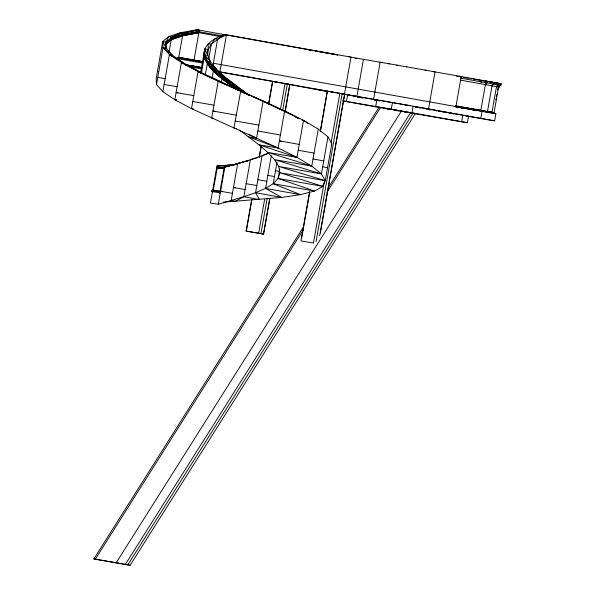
<?xml version="1.0" encoding="UTF-8"?>
<svg xmlns="http://www.w3.org/2000/svg" width="595" height="595" viewBox="0 0 595 595"><rect width="100%" height="100%" fill="white"/><g stroke="black" fill="none" stroke-linecap="round" stroke-linejoin="round"><path stroke-width="0.89" d="M201.445 72.962L204.167 57.499L204.345 51.542L204.992 51.653M241.711 91.994C228.212 81.664 211.24 72.91 204.338 56.518C202.129 44.461 215.026 38.006 224.345 34.413L226.435 34.778L219.905 71.817L356.911 96.39L363.441 59.344L382.488 62.639M237.725 90.217C224.776 79.358 202.3 69.005 204.806 48.946L208.042 49.511L214.944 38.757L217.599 39.218L226.435 34.778M363.843 59.433L224.345 34.413L211.351 44.104L208.302 43.576L207.826 55.461L210.652 61.954L216.253 68.931L224.174 76.331L249.483 95.646M218.506 74.234L232.63 85.501L232.236 86.439L236.55 89.458C224.583 80.347 210.042 72.062 204.167 57.499L204.806 57.611L204.978 56.637L204.338 56.518L204.933 52.353M183.015 33.208L171.65 37.158L171.367 38.787L165.655 43.725L165.953 42.104L171.658 37.158L180.352 32.74L183.015 33.208L182.717 34.83L170.765 38.682L182.725 34.83L199.013 31.736L199.303 30.107L197.22 29.75L180.352 32.74L168.608 36.63L162.718 41.538L156.188 78.577L156.485 84.572L162.866 91.652L174.841 99.722L191.508 108.632L278.11 147.999L296.957 157.4L311.758 166.109L321.434 173.918L325.264 180.709L322.914 186.413L314.465 191.032L300.43 194.662L281.695 197.443L223.266 202.159M156.485 84.572L163.015 47.533L162.718 41.538L165.953 42.104L168.608 36.63L171.658 37.158M168.958 52.501L171.204 39.761L170.579 39.649L165.477 44.037M162.866 91.652L169.397 54.606L163.015 47.533L166.213 48.098L172.334 55.127L183.848 63.122L199.898 71.928L282.447 110.343C245.066 91.221 204.174 78.555 169.397 54.606L172.342 55.134L163.015 47.533M178.478 58.875L177.727 58.741L178.098 57.462L202.739 61.746M178.381 59.463L182.553 35.804L170.579 39.649L182.018 35.715L182.196 34.741L197.689 31.832M176.626 100.042L174.841 99.722L181.371 62.676L183.855 63.122L169.397 54.606M170.75 38.675L182.196 34.741L199.013 31.736L198.596 31.661L198.425 32.636L182.011 35.707L182.553 35.804L171.189 39.761M178.098 57.462L193.977 60.326L198.849 32.71L198.425 32.636L220.663 36.622M199.875 61.545L196.261 60.727M181.371 62.676L199.898 71.928L198.046 71.593L191.508 108.632L193.316 108.959M200.537 73.14L204.345 51.542L204.806 57.611M204.338 56.518L204.628 54.896L207.826 55.461L204.806 48.946M207.402 53.133L208.042 49.511M205.32 74.94L207.246 64.029L207.834 64.134L208.005 63.159L207.417 63.048L205.282 57.44M207.417 63.048L207.707 61.426L204.628 54.896L210.652 61.954L207.707 61.426C218.7 75.416 234.259 84.654 248.524 94.91M208.8 58.6L211.351 44.104M212.906 65.859L217.599 39.218M212.013 78.362L213.3 71.088L213.798 71.177L213.969 70.203L210.742 66.633M213.471 70.113L213.761 68.484L216.253 68.931L207.707 61.426M198.046 71.593L219.317 81.344L218.209 81.143L211.679 118.182L213.412 118.502M221.206 82.236L222.396 77.685L213.969 70.203L216.565 72.501M222.017 77.618L222.307 75.996L224.174 76.331L213.761 68.484M213.003 191.739L211.723 191.516L212.192 190.259L220.016 191.501M234.385 164.815L216.967 165.983L210.437 203.021L218.298 204.249L243.861 196.692L255.56 192.706L265.549 188.407L273.209 183.691L278.096 178.478L279.94 172.736L278.698 166.444L274.511 159.631L267.743 152.38L258.922 144.763L239.346 130.045M216.959 168.653L224.36 168.102L217.071 168.668L217.13 167.678L224.538 167.128M213.233 190.437L217.071 168.668M217.13 167.678L217.525 166.072L234.073 164.815M239.406 90.314L232.407 85.464L232.697 83.835L233.813 84.044L222.307 75.996M224.27 167.121L237.993 163.513L224.27 167.121L219.681 193.115L220.589 191.248L232.437 193.345M218.298 204.249L224.828 167.21L237.993 163.513M218.209 81.143L240.715 91.132L233.895 128.111L236.297 128.632M243.861 93.504L244.433 91.942L232.697 83.835M257.181 157.824L237.71 163.446L231.18 200.493L235.181 201.363L243.861 196.692L259.465 199.593L255.56 192.706L262.097 155.659L268.754 152.796M243.861 196.692L250.398 159.646L267.088 154.12M263.109 101.105L284.641 110.96L278.11 147.999L248.717 136.924L256.579 138.152L263.109 101.105L240.425 91.072M269.907 198.537L263.63 234.133L246.129 231.083L251.596 200.054M259.16 157.154L261.093 146.206M268.494 104.222L272.517 81.411L287.333 83.962L282.662 110.432M246.33 231.128L251.313 202.836M251.64 201.006L251.96 199.184M259.361 157.199L261.294 146.251M268.695 104.266L272.718 81.448L218.871 71.846M255.56 192.706L281.695 197.443L265.549 188.407L271.298 155.816M246.129 231.083L258.647 233.233L264.604 199.466M280.535 109.116L285.042 83.56M263.63 234.133L260.937 233.642L267.214 198.046M263.429 234.088L269.706 198.492M284.99 111.793L289.817 84.408L285.198 111.838M265.549 188.407L300.43 194.662L273.209 183.691L277.025 162.048M273.209 183.691L314.465 191.032L278.096 178.478L279.776 168.95M302.096 120.123L303.487 120.361L318.288 129.063L311.758 166.109L267.743 152.38L296.957 157.4L303.487 120.361L284.641 110.96L283.272 110.73L290.695 114.523M309.616 191.627L300.929 240.908L313.453 243.065L324.23 181.914M320.236 131.391L327.317 91.236L320.601 130.521M301.613 238.216L309.66 192.587M327.971 136.88L331.794 143.67L325.264 180.709L278.698 166.444L321.434 173.918L327.971 136.88L318.288 129.063M278.096 178.478L322.914 186.413L323.226 184.621M331.155 142.674L339.842 93.393L342.132 93.794L316.064 241.644M319.679 235.702L344.624 94.241L320.363 233.002M346.476 101.433L347.621 94.94M345.041 94.345L373.601 99.261L380.131 62.215L389.509 63.858M375.69 106.46L376.836 99.96M343.01 100.838L391.287 109.145L392.432 102.645L399.111 103.805M461.698 121.7L412 112.79L413.146 106.289L462.843 115.207L461.698 121.7L467.38 122.741L468.525 116.241L466.257 115.817M213.36 63.263L495.903 113.69L494.646 120.837L428.526 108.93L435.064 71.883L425.09 70.121M455.948 106.468L461.214 76.576L459.132 76.22M459.578 107.442L455.063 106.468M468.577 108.997L476.32 110.246L471.188 109.391L476.074 110.387L474.252 110.03M485.505 83.962L480.864 110.276L455.287 105.694M480.842 118.308L482.099 111.161M492.132 85.152L487.491 111.473L480.418 110.201M498.699 86.379L494.058 112.693L491.961 112.291L496.602 85.97M495.888 99.953L496.208 98.138M496.528 96.323L496.847 94.508M497.651 89.971L497.97 88.157M491.574 82.043L498.967 83.374L498.677 84.996L492.898 83.947L492.548 85.896L485.394 84.609M499.16 85.152L498.818 87.101L499.242 87.138L499.584 85.189M501.176 83.798L500.737 83.754L500.454 85.383L500.886 85.42L501.176 83.798L498.967 83.374M331.125 145.299L331.794 143.67M328.455 187.388L379.045 107.271L415.355 113.585L130.134 565.25L93.824 558.936L303.651 226.665M93.824 558.936L95.319 559.181L303.16 230.057M326.967 192.349L380.54 107.517M95.319 559.181L116.189 562.773L401.409 111.101M116.189 562.773L125.344 564.38L410.565 112.715M125.344 564.38L127.828 564.826L413.056 113.162M165.484 44.699L171.204 39.761L165.544 44.052M167.842 41.471L171.375 38.787M238.84 163.283L243.905 161.914M245.594 161.453L248.13 160.769M237.71 163.446L248.063 160.754M199.303 30.107L183 33.201L197.22 29.75L337.923 54.971L322.802 52.353M182.546 35.804L198.842 32.71L182.011 35.707M217.242 167.693L225.512 167.069M234.549 164.837L216.967 165.983M174.841 99.722L176.67 99.677M498.171 86.989L498.588 87.026M493.002 112.544L493.404 112.581L491.344 112.187M494.058 112.693L490.154 112.076M495.903 113.69L487.863 112.373M415.355 113.585L413.867 113.34M494.646 120.837L465.736 115.928M467.38 122.741L414.098 113.6M157.452 71.43L158.776 71.579M212.727 190.028L220.604 191.404M220.031 191.166L222.322 191.56M211.909 190.459L219.986 191.664M211.723 191.516L219.741 192.787L218.462 192.564L218.93 191.307L219.971 191.486M309.021 50.017L310.545 50.263M494.72 82.727L497.911 83.218L495.888 82.831M500.737 83.754L489.596 81.85M157.742 77.424L165.157 78.652M275.5 170.691L279.36 171.33M278.11 147.999L258.922 144.763L296.957 157.4M315.714 51.14L317.604 51.482M322.468 52.204L323.858 52.449M348.901 56.756L350.983 57.113L344.453 94.159L315.238 89.131M319.292 51.75L321.047 52.055M456.454 76.167L458.433 76.487M460.218 76.8L461.995 77.105M463.609 77.395L468.228 78.176M470.013 78.481L471.79 78.785M473.449 79.09L475.353 79.403M477.026 79.708L492.229 82.318M480.039 81.879L481.965 82.222M193.933 60.311L202.917 61.865M194.788 60.623L200.084 61.538M196.231 60.891L202.412 61.954L195.167 60.645M455.562 106.133L490.749 112.18M456.953 106.371L485.49 111.28M455.235 106.579L459.771 107.353M457.54 107.048L459.362 107.36M461.177 107.673L462.999 107.985M464.821 108.297L470.281 109.235M457.02 107.063L458.834 107.36M460.679 107.509L463.26 107.948L462.151 107.74M464.271 108.312L472.437 109.718M477.882 110.655L486.955 112.217M460.649 107.673L462.672 108.022M288.233 84.148L290.025 84.453M344.155 94.337L392.432 102.645M405.18 105.367L407.01 105.679M415.243 107.1L417.073 107.412M418.91 107.732L420.739 108.045M425.313 108.833L427.143 109.145M428.973 109.458L430.802 109.778M435.384 110.566L437.213 110.878M451.858 113.4L453.688 113.712M428.541 109.532L430.356 109.844M438.515 111.25L440.33 111.562M442.145 111.875L443.959 112.187M448.496 112.968L450.311 113.281M452.126 113.585L453.94 113.898M393.905 109.904L398.442 110.685M400.256 110.997L402.071 111.31M403.886 111.622L405.701 111.934M410.238 112.715L412.052 113.028M404.027 111.867L405.864 112.18M410.438 112.968L412.268 113.281M164.123 84.505L177.132 86.721M267.839 175.406L274.474 176.544M182.182 34.733L182.725 34.83M187.968 59.396L193.368 60.333M177.912 57.685L202.553 61.969M177.727 58.741L202.367 63.018M185.603 64.796L201.4 67.547M185.573 64.959L200.203 67.495M373.601 99.261L428.526 108.93M391.287 109.145L412 112.79M400.137 111.191L401.625 111.451M193.806 95.639L176.098 92.575L177.875 92.879M311.758 166.109L274.511 159.631L321.434 173.918M257.858 179.705L266.813 181.259M396.657 65.093L406.876 66.893M387.628 63.516L397.78 65.301M185.766 64.751L201.854 67.562M186.198 65.026L200.768 67.547M185.64 64.981L201.727 67.793M189.917 66.811L201.541 68.849M390.238 109.272L391.748 109.532M393.994 110.12L395.623 110.402M396.434 110.551L398.657 110.938M192.773 101.485L213.969 105.189M236.185 115.118L212.936 111.034L215.658 111.51M246.159 183.691L256.824 185.558M245.125 189.545L233.471 187.492L235.293 187.819M406.593 66.833L416.76 68.626M204.524 50.568L205.171 50.679M400.056 103.88L410.23 105.672M330.775 91.861L332.3 92.128M386.891 108.677L388.587 108.982M389.851 109.391L391.517 109.681M235.159 120.963L258.87 125.151M325.264 180.709L279.94 172.736L322.914 186.413M213.285 190.117L215.963 190.586M212.192 190.259L220.552 191.731M214.661 190.854L217.227 191.307M218.93 191.605L220.633 191.91M258.647 233.233L260.937 233.642M416.195 68.537L426.474 70.351M374.181 99.997L375.899 100.31M383.262 108.216L384.965 108.521M386.668 108.826L388.26 109.108M257.843 130.997L280.401 135.006M299.248 144.406L279.375 140.851L281.152 141.171M485.126 80.875L494.259 82.512L493.969 84.133L486.182 82.735L485.84 84.683L460.232 80.094M433.138 71.556L487.372 81.27L487.082 82.891L460.932 78.198M355.111 58.355L356.903 58.674M198.604 31.661L222.656 35.975M460.426 107.598L462.873 108.037M471.143 109.458L472.854 109.77M455.034 106.624L465.878 108.513M203.126 61.635L178.76 57.246M194.885 60.489L202.642 61.873M181.088 58.161L187.068 59.24M187.923 59.396L193.048 60.318M274.325 81.79L276.147 82.117M277.962 82.445L279.784 82.772M284.328 83.583L286.143 83.91M287.965 84.237L327.577 91.645M357.35 96.866L359.157 97.186M360.964 97.513L362.772 97.84M374.515 99.945L376.323 100.265M378.13 100.592L379.937 100.919M357.342 96.985L359.149 97.312M360.949 97.632L362.757 97.959M381.35 107.688L379.045 107.271M342.646 100.934L381.499 107.903M298.214 150.252L314.048 153.108M127.828 564.826L130.134 565.25M492.013 85.799L497.1 86.729L497.442 84.78L500.886 85.42M486.955 111.377L491.961 112.291M473.635 109.911L476.29 110.402M313.015 158.962L323.732 160.925M496.483 86.625L499.242 87.138M322.698 166.771L327.555 167.716M248.457 134.165L256.579 138.152M294.815 116.627L298.935 118.74M284.641 110.96L299.017 118.71M303.487 120.361L308.046 123.448M232.63 85.501L241.615 91.905M244.151 91.875L248.591 95.081M221.846 78.592L232.459 86.476M222.396 77.685L232.407 85.464M213.3 71.088L222.225 78.659M207.246 64.029L213.798 71.177M209.797 65.272L208.005 63.159L209.648 65.242M210.987 66.677L213.374 69.496M204.167 57.499L207.834 64.134M162.718 41.538L166.198 48.098L165.953 42.104M205.357 57.447L206.115 59.084M165.7 44.588L165.879 48.864"/></g></svg>
